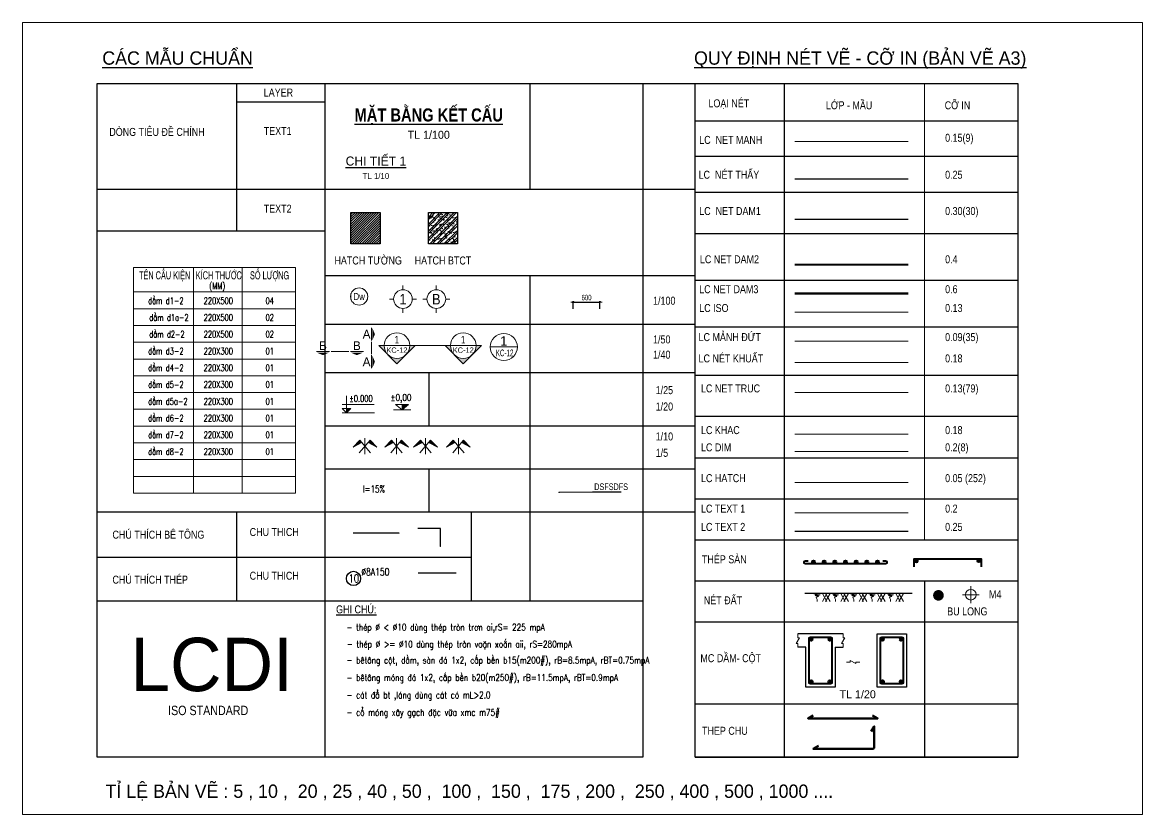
# Model space of a CAD drawing. Header units: millimetres. Extents: x 480521 to 6014615, y -961280 to 187869.
# Drawn here: x 786620 to 811820, y 170049 to 187869 of the extents above; entities that cross this region are included whole.
import ezdxf
from ezdxf.enums import TextEntityAlignment as Align

# ---------------------------------------------------------------- set-up
doc = ezdxf.new("R2010")
doc.units = ezdxf.units.MM
doc.header["$LTSCALE"] = 600
doc.header["$MEASUREMENT"] = 0
for name, pattern in [('CENTERX2', [4, 2.5, -0.5, 0.5, -0.5]), ('DASHDOT', [1, 0.5, -0.25, 0, -0.25]), ('HIDDEN', [0.375, 0.25, -0.125])]:
    doc.linetypes.add(name, pattern=pattern)
doc.layers.get('0').update_dxf_attribs({"lineweight": 0})
doc.layers.get('Defpoints').update_dxf_attribs({"lineweight": 0})
for name, color, linetype, lineweight in [('dim', 144, 'Continuous', 13), ('LC Dim', 8, 'Continuous', 18), ('LC Hatch', 252, 'Continuous', 9), ('LC Hatch @ 1 (1)', 252, 'Continuous', 9), ('LC ISO', 153, 'Continuous', 13), ('LC Khac', 4, 'Continuous', 9), ('LC MANH DUT', 35, 'HIDDEN', 5), ('LC Net dam 1', 30, 'Continuous', 30), ('LC Net dam2', 6, 'Continuous', 40), ('LC Net dam3', 1, 'Continuous', 60), ('LC Net khuat', 4, 'HIDDEN', 13), ('LC Net manh', 239, 'Continuous', 5), ('LC Net thay', 7, 'Continuous', 25), ('LC Net truc', 79, 'DASHDOT', 13), ('LC Text1', 3, 'Continuous', 20), ('LC Text2', 7, 'Continuous', 25)]:
    doc.layers.add(name, color=color, linetype=linetype, lineweight=lineweight)
doc.styles.add('arial', font='arial.ttf', dxfattribs={"width": 0.8})
doc.styles.add('Brief text', font='VHHELS.TTF')
doc.styles.add('General text 2', font='arial.ttf')
doc.styles.add('HOATBIF', font='hoatbif.shx', dxfattribs={"width": 0.65})
doc.styles.add('LC 1', font='VHAVANB.TTF')
doc.styles.add('LC 2', font='VHARIALN.TTF', dxfattribs={"width": 0.7})
doc.styles.add('LC 3', font='vnsimli.shx', dxfattribs={"width": 0.75})
doc.styles.add('LC3', font='VHARIALB.TTF', dxfattribs={"width": 0.8})
doc.styles.add('T1', font='Vnsimli.shx', dxfattribs={"width": 0.8})
doc.styles.add('T2', font='VHARIAL.TTF', dxfattribs={"width": 0.8})
doc.styles.add('text', font='hoatbif.shx', dxfattribs={"width": 0.65})
doc.styles.add('text1', font='VHHELS.TTF', dxfattribs={"width": 0.7, "height": 300})
doc.dimstyles.new('1-100(1-50)', dxfattribs={"dimscale": 50, "dimtxt": 2.5, "dimasz": 0.35, "dimexe": 0.5, "dimexo": 0, "dimgap": 0.8, "dimtad": 1, "dimdec": 0, "dimzin": 0, "dimdsep": 46, "dimtxsty": 'HOATBIF', "dimblk1": 'DOT', "dimblk2": 'DOT', "dimsah": 1, "dimcen": -1, "dimdle": 1, "dimclrd": 256, "dimclre": 256, "dimclrt": 4, "dimadec": 3, "dimazin": 2, "dimtfac": 0.333333, "dimtdec": 0, "dimtix": 1, "dimtmove": 2, "dimatfit": 3, "dimldrblk": 'DOT', "dimfxl": 1, "dimtvp": 0.833333, "dimtolj": 1, "dimtzin": 0, "dimarcsym": 0})

# ---------------------------------------------------------------- blocks, each defined once
blk = doc.blocks.new('CT')
at = {"layer": 'LC Text1', "lineweight": 15}
blk.add_hatch(color=4, dxfattribs=at).paths.add_polyline_path([(3.25, 1.6), (1.64, 1.6), (1.64, 0)])
at = {"layer": 'LC Text1', "color": 4, "lineweight": 15, "ltscale": 50}
for p, q in [((12.09, 0), (0, 0)), ((0.05, 3.14), (12, 3.14))]:
    blk.add_line(p, q, dxfattribs=at)
for points in [[(1.64, 6.43), (1.64, 0)], [(1.64, 0), (0.03, 1.6), (1.64, 1.6)], [(1.64, 0), (3.25, 1.6), (1.64, 1.6)]]:
    blk.add_lwpolyline(points, dxfattribs=at)
at = {"layer": 'LC Text1', "color": 4, "style": 'LC 3', "width": 0.75}
blk.add_attdef('CT', (1.91, 3.5), '', height=2.2, dxfattribs=at)
blk = doc.blocks.new('DXicon')
at = {"layer": 'LC Hatch', "ltscale": 50}
for points in [[(-1.15, 4.39), (-1.9, 5.26), (-4.45, 2.69)], [(4.45, 2.69), (1.9, 5.26), (1.15, 4.39)]]:
    blk.add_hatch(color=252, dxfattribs=at).paths.add_polyline_path(points)
at = {"layer": 'LC Net manh', "color": 8, "ltscale": 50}
for p, q in [((-1.9, 5.26), (-4.45, 2.69)), ((-4.45, 2.69), (-1.15, 4.39)), ((-2.13, 0.57), (1.9, 5.26)), ((2.13, 0.57), (-1.9, 5.26)), ((0, 0.04), (0, 6.04)), ((4.45, 2.69), (1.15, 4.39)), ((1.9, 5.26), (4.45, 2.69))]:
    blk.add_line(p, q, dxfattribs=at)
blk = doc.blocks.new('DOT')
at = {"layer": 'dim'}
for p, q in [((-3, 0), (3, 0)), ((-1, -1), (1, 1))]:
    blk.add_line(p, q, dxfattribs=at)
blk.add_lwpolyline([(0.5, 1), (-1, -0.5), (-0.5, -1), (1, 0.5)], close=True, dxfattribs=at)
blk = doc.blocks.new('thep tron 2')
at = {"layer": 'LC Net dam2'}
for p, q in [((-0.5, 0.5), (0.5, 0.5)), ((0.35, 0.85), (-0.35, 0.15)), ((-0.35, 0.85), (0.35, 0.15)), ((0, 1), (0, 0))]:
    blk.add_line(p, q, dxfattribs=at)
blk.add_circle((0, 0.5), 0.5, dxfattribs=at)
blk = doc.blocks.new('theptron1')
at = {"layer": 'LC Net dam3'}
for p, q in [((-0.5, 0), (0.5, 0)), ((-0.35, 0.35), (0.35, -0.35)), ((0.35, 0.35), (-0.35, -0.35)), ((0, 0.5), (0, -0.5))]:
    blk.add_line(p, q, dxfattribs=at)
blk.add_circle((0, 0), 0.5, dxfattribs=at)
blk = doc.blocks.new('mat dat')
at = {"layer": 'LC Net manh'}
for p, q in [((2, 0), (3.73, -3)), ((3.73, 0), (2, -3)), ((3.15, 0), (4.88, -3)), ((4.88, 0), (3.15, -3))]:
    blk.add_line(p, q, dxfattribs=at)
blk.add_spline([(0, 0), (-1.21, -0.12), (1.21, -0.52), (-0.75, -0.75), (0.58, -1.1), (-0.23, -1.33), (0.06, -2.19), (0, -3)], degree=3, dxfattribs=at)
blk = doc.blocks.new('bu lon')
at = {"layer": 'LC Khac', "color": 9}
for p, q in [((0.79, 0), (-0.79, 0)), ((0, -0.79), (0, 0.79))]:
    blk.add_line(p, q, dxfattribs=at)
at = {"layer": 'LC Khac', "color": 7}
blk.add_circle((0, 0), 0.5, dxfattribs=at)
blk = doc.blocks.new('TTRUC')
at = {"layer": 'LC ISO'}
for p, q in [((0, 6.95), (0, 10.13)), ((-6.95, 0), (-10.13, 0)), ((6.95, 0), (10.13, 0)), ((0, -6.95), (0, -10.13))]:
    blk.add_line(p, q, dxfattribs=at)
at = {"layer": 'LC Net manh'}
blk.add_circle((0, 0), 6.95, dxfattribs=at)
blk = doc.blocks.new('TIEUDE1')
at = {"layer": 'LC Text2', "color": 7, "style": 'LC 1'}
blk.add_attdef('TIªU§Ò', text='', height=5, dxfattribs=at).set_placement((0, 0), align=Align.BOTTOM_CENTER)
blk.add_attdef('TL', text='', height=3, dxfattribs=at).set_placement((0, -2), align=Align.TOP_CENTER)
blk = doc.blocks.new('TIEUDE2')
at = {"layer": 'LC Text2', "color": 7, "style": 'LC 1'}
blk.add_attdef('%%UTIªU§Ò', text='', height=3.5, dxfattribs=at).set_placement((0, 0), align=Align.BOTTOM_CENTER)
blk.add_attdef('TL', text='', height=2.2, dxfattribs=at).set_placement((0, -1.8), align=Align.TOP_CENTER)
blk = doc.blocks.new('*D20')
at = {"layer": 'Defpoints', "color": 0, "ltscale": 500, "transparency": 16777216}
for p in [(799612, 181576), (799012, 181424), (799612, 181424)]:
    blk.add_point(p, dxfattribs=at)
at = {"layer": 'LC Dim', "lineweight": -2, "ltscale": 500, "transparency": 16777216}
for p, q in [((799012, 181424), (799012, 181601)), ((799029, 181576), (799594, 181576)), ((799612, 181424), (799612, 181601))]:
    blk.add_line(p, q, dxfattribs=at)
at = {"layer": 'LC Dim', "lineweight": -2, "ltscale": 500, "transparency": 16777216, "xscale": 17.5, "yscale": 17.5, "zscale": 17.5, "rotation": 180}
blk.add_blockref('DOT', (799012, 181576), dxfattribs=at)
at = {"layer": 'LC Dim', "lineweight": -2, "ltscale": 500, "transparency": 16777216, "xscale": 17.5, "yscale": 17.5, "zscale": 17.5}
blk.add_blockref('DOT', (799612, 181576), dxfattribs=at)
at = {"layer": 'LC Dim', "color": 4, "ltscale": 500, "transparency": 16777216, "insert": (799312, 181679), "char_height": 125, "attachment_point": 5, "style": 'HOATBIF'}
blk.add_mtext('\\A1;600', dxfattribs=at)
blk = doc.blocks.new('_Dot')
at = {"color": 0, "linetype": 'ByBlock', "lineweight": -2}
blk.add_line((-0.5, 0), (-1, 0), dxfattribs=at)
at = {"color": 0, "linetype": 'ByBlock', "const_width": 0.5}
blk.add_lwpolyline([(-0.25, 0, 1), (0.25, 0, 1)], format="xyb", close=True, dxfattribs=at)
blk = doc.blocks.new('trich CT')
at = {"layer": 'LC ISO'}
blk.add_line((-500, 0), (500, 0), dxfattribs=at)
blk.add_circle((0, 0), 500, dxfattribs=at)
at = {"layer": 'LC Text1', "style": 'text1'}
blk.add_attdef('T', text='', height=350, dxfattribs=at).set_placement((0, 223), align=Align.MIDDLE_CENTER)
at = {"layer": 'LC Text1', "linetype": 'ByBlock', "style": 'text', "width": 0.7}
blk.add_attdef('KT', text='', height=250, dxfattribs=at).set_placement((0, -217), align=Align.MIDDLE_CENTER)
blk = doc.blocks.new('*U14')
at = {"layer": 'LC ISO'}
h = blk.add_hatch(color=256, dxfattribs=at)
h.paths.add_polyline_path([(0, -8.49), (4.24, -4.24, -0.198912), (0, -6, -0.198912), (-4.24, -4.24)])
h.paths.add_polyline_path([(8.49, 0), (6, 0, -0.198912), (4.24, -4.24)])
h.paths.add_polyline_path([(-4.24, -4.24, -0.198912), (-6, 0), (-8.49, 0)])
h = blk.add_hatch(color=256, dxfattribs=at)
h.paths.add_polyline_path([(31.08, -8.49), (35.32, -4.24, -0.198912), (31.08, -6, -0.198912), (26.84, -4.24)])
h.paths.add_polyline_path([(39.57, 0), (37.08, 0, -0.198912), (35.32, -4.24)])
h.paths.add_polyline_path([(26.84, -4.24, -0.198912), (25.08, 0), (22.59, 0)])
for p, q in [((-6, 0), (6, 0)), ((25.08, 0), (37.08, 0))]:
    blk.add_line(p, q, dxfattribs=at)
for points in [[(6, 0), (8.49, 0), (0, -8.49), (-8.49, 0), (-6, 0)], [(37.08, 0), (39.57, 0), (31.08, -8.49), (22.59, 0), (25.08, 0)]]:
    blk.add_lwpolyline(points, dxfattribs=at)
for centre in [(0, 0), (31.08, 0)]:
    blk.add_circle(centre, 6, dxfattribs=at)
at = {"layer": 'LC MANH DUT', "linetype": 'HIDDEN', "ltscale": 300}
blk.add_line((6, 0), (25.08, 0), dxfattribs=at)
at = {"layer": 'LC Text1', "style": 'Brief text', "width": 0.8, "flags": 8}
for tag, p in [('VIEW-NUMBER2', (0, 52)), ('VIEW-NUMBER1', (0, 0))]:
    blk.add_attdef(tag, text='', height=3.5, dxfattribs=at).set_placement(p, align=Align.BOTTOM_CENTER)
at = {"layer": 'LC Text1', "style": 'arial', "width": 0.8, "flags": 8}
for tag, p in [('SHEET-NUMBER2', (0, 51.13)), ('SHEET-NUMBER1', (0, -0.87))]:
    blk.add_attdef(tag, text='', height=2.5, dxfattribs=at).set_placement(p, align=Align.TOP_CENTER)
blk = doc.blocks.new('Caodo1')
at = {"layer": 'LC Text1'}
blk.add_hatch(color=256, dxfattribs=at).paths.add_polyline_path([(0, 200), (0, 0), (243, 200)])
for p, q in [((324, 0), (-324, 0)), ((0, 0), (0, 200))]:
    blk.add_line(p, q, dxfattribs=at)
blk.add_lwpolyline([(-243, 200), (243, 200), (0, 0), (0, 0)], close=True, dxfattribs=at)
at = {"layer": 'LC Text1', "style": 'T1', "width": 0.8}
blk.add_attdef('%%P0,00', text='', height=250, dxfattribs=at).set_placement((-39, 460), align=Align.MIDDLE_CENTER)
blk = doc.blocks.new('*U19')
at = {"layer": 'Defpoints'}
blk.add_lwpolyline([(0, 4.25), (-2.5, 3.44), (-4.04, 1.31), (-4.04, -1.31), (-2.5, -3.44), (0, -4.25), (2.5, -3.44), (4.04, -1.31), (4.04, 1.31), (2.5, 3.44)], close=True, dxfattribs=at)
at = {"layer": 'LC Text1', "style": 'General text 2', "width": 0.8, "flags": 8}
blk.add_attdef('SYMBOL', text='', height=3.5, dxfattribs=at).set_placement((0, 0), align=Align.MIDDLE_CENTER)
blk.add_wipeout([(0, 4.25), (-2.5, 3.44), (-4.04, 1.31), (-4.04, -1.31), (-2.5, -3.44), (0, -4.25), (2.5, -3.44), (4.04, -1.31), (4.04, 1.31), (2.5, 3.44)]).dxf.layer = 'LC Net manh'
at = {"layer": 'LC ISO'}
blk.add_circle((0, 0), 4.25, dxfattribs=at)
blk = doc.blocks.new('matcatdoc')
at = {"layer": 'LC Khac', "color": 1, "ltscale": 2}
for p, q in [((0, 485), (0, 0)), ((0, -550), (0, -1036))]:
    blk.add_line(p, q, dxfattribs=at)
for points in [[(134, 243, 0, 471, 0), (37, 243, 275, 275, 0)], [(134, -793, 0, 471, 0), (37, -793, 275, 275, 0)]]:
    blk.add_lwpolyline(points, format="xyseb", dxfattribs=at)
at = {"layer": 'LC MANH DUT', "ltscale": 200}
blk.add_line((0, -49), (0, -506), dxfattribs=at)
at = {"ltscale": 2, "style": 'LC 1'}
for p in [(-179, 243), (-179, -793)]:
    blk.add_attdef('LC', text='', height=330, dxfattribs=at).set_placement(p, align=Align.MIDDLE_CENTER)
blk = doc.blocks.new('*U18')
at = {"layer": 'LC Khac', "color": 1, "ltscale": 2}
for p, q in [((0, 0), (-485, 0)), ((1271, 0), (785, 0))]:
    blk.add_line(p, q, dxfattribs=at)
for points in [[(-243, -134, 0, 471, 0), (-243, -37, 275, 275, 0)], [(1028, -134, 0, 471, 0), (1028, -37, 275, 275, 0)]]:
    blk.add_lwpolyline(points, format="xyseb", dxfattribs=at)
at = {"layer": 'LC MANH DUT', "ltscale": 300}
blk.add_line((66, 0), (732, 0), dxfattribs=at)
at = {"ltscale": 2, "style": 'LC 1'}
for p in [(-243, 222), (1028, 222)]:
    blk.add_attdef('LC', text='', height=330, dxfattribs=at).set_placement(p, align=Align.MIDDLE_CENTER)

msp = doc.modelspace()

# ---------------------------------------------------------------- hatches: boundary and pattern name
at = {"layer": 'LC Hatch @ 1 (1)', "ltscale": 2}
h = msp.add_hatch(dxfattribs=at)
h.set_pattern_fill('ANSI31', color=256, scale=300)
h.set_pattern_definition([(45, (793997.62, 220230.932), (-26.516504, 26.516504), [])])
h.paths.add_polyline_path([(794665.844, 182885.519), (794665.844, 183591.914), (794011.874, 183591.914), (794011.874, 182885.519)])
h = msp.add_hatch(dxfattribs=at)
h.set_pattern_fill('BTCT', color=256, scale=30)
h.set_pattern_definition([(50, (794309.92, 220230.93), (215.17805, -18.8256), [22.5, -247.5]), (355, (794309.92, 220230.93), (-41.6254, 225.6576), [18, -198]), (100.4514, (794327.85, 220229.36), (173.5528, 206.8319), [19.122, -210.3426]), (46.1842, (794309.92, 220290.93), (320.1723, -49.6557), [33.75, -371.25]), (96.6356, (794336.6, 220286.8), (280.3988, 292.2354), [28.683, -315.514]), (351.1842, (794309.92, 220290.93), (280.3986, 292.2356), [27, -297]), (21, (794339.92, 220275.93), (179.0721, -120.7857), [22.5, -247.5]), (326, (794339.92, 220275.93), (72.9946, 217.545), [18, -198]), (71.4514, (794354.85, 220265.87), (252.0668, 96.7591), [19.122, -210.3426]), (37.5, (794309.92, 220230.93), (3.64796, 99.86816), [0, -195.6, 0, -201, 0, -198.75]), (7.5, (794309.92, 220230.93), (78.92086, 118.3235), [0, -114.6, 0, -191.1, 0, -75.75]), (327.5, (794243.02, 220230.93), (160.14673, -6.76646), [0, -75, 0, -234, 0, -310.5]), (317.5, (794213.02, 220230.93), (174.95585, 30.0315), [0, -97.5, 0, -155.4, 0, -220.5]), (45, (794309.92, 220230.93), (-79.5495, 79.5495), []), (45, (794362.96, 220230.93), (-79.5495, 79.5495), [])])
h.paths.add_polyline_path([(796407.784, 183591.914), (795753.814, 183591.914), (795753.814, 182885.519), (796407.784, 182885.519)])

# ---------------------------------------------------------------- linework, layer by layer
at = {"layer": 'Defpoints', "ltscale": 0.2}
msp.add_lwpolyline([(786620.392, 187869.194), (811820.392, 187869.194), (811820.392, 170049.194), (786620.392, 170049.194)], close=True, dxfattribs=at)
at = {"layer": 'LC Dim', "ltscale": 0.5}
msp.add_line((803993.566, 178215.454), (806544.815, 178215.454), dxfattribs=at)
at = {"layer": 'LC Hatch'}
for p, q in [((806913.784, 186498.445), (806913.784, 176227.877)), ((803993.566, 177522.565), (806544.815, 177522.565))]:
    msp.add_line(p, q, dxfattribs=at)
at = {"layer": 'LC Hatch', "const_width": 120}
for points in [[(807167.987, 174981.135, -0.414213562), (807227.987, 175041.135)], [(807167.987, 174981.135, 0.414213562), (807227.987, 174921.135)], [(807287.987, 174980.34, 0.414213562), (807227.987, 175040.34)], [(807287.987, 174981.135, -0.414213562), (807227.987, 174921.135)]]:
    msp.add_lwpolyline(points, format="xyb", dxfattribs=at)
at = {"layer": 'LC ISO', "ltscale": 0.5}
msp.add_line((803993.566, 181349.971), (806544.815, 181349.971), dxfattribs=at)
at = {"layer": 'LC Khac', "ltscale": 0.5}
msp.add_line((803993.566, 178603.769), (806544.815, 178603.769), dxfattribs=at)
at = {"layer": 'LC MANH DUT', "ltscale": 300}
msp.add_line((803993.566, 180696.043), (806544.815, 180696.043), dxfattribs=at)
at = {"layer": 'LC Net dam 1'}
msp.add_line((803993.566, 183446.676), (806544.815, 183446.676), dxfattribs=at)
at = {"layer": 'LC Net dam2', "ltscale": 5}
msp.add_line((806544.815, 182414.532), (803993.566, 182414.532), dxfattribs=at)
at = {"layer": 'LC Net dam2'}
msp.add_lwpolyline([(805975.79, 175759.693), (806035.79, 175759.693, -0.414213562), (806069.886, 175725.597), (806069.886, 175721.788, -0.414213562), (806035.79, 175687.692), (805137.45, 175687.711), (804239.11, 175687.692, -0.414213562), (804205.014, 175721.788), (804205.014, 175725.597, -0.414213562), (804239.11, 175759.693), (804299.11, 175759.693)], format="xyb", dxfattribs=at)
msp.add_lwpolyline([(806685.196, 175625.327), (806685.196, 175805.327), (808185.196, 175805.327), (808185.196, 175625.327)], dxfattribs=at)
for points in [[(804319.192, 173018.787), (804319.192, 174008.787, -0.414213562), (804349.192, 174038.787), (804799.192, 174038.787, -0.414213562), (804829.192, 174008.787), (804829.192, 173018.787, -0.414213562), (804799.192, 172988.787), (804349.192, 172988.787, -0.414213562)], [(805922.521, 173018.787), (805922.521, 174008.787, -0.414213562), (805952.521, 174038.787), (806402.521, 174038.787, -0.414213562), (806432.521, 174008.787), (806432.521, 173018.787, -0.414213562), (806402.521, 172988.787), (805952.521, 172988.787, -0.414213562)]]:
    msp.add_lwpolyline(points, format="xyb", close=True, dxfattribs=at)
at = {"layer": 'LC Net dam3', "ltscale": 0.5}
msp.add_line((803993.566, 181773.114), (806544.815, 181773.114), dxfattribs=at)
at = {"layer": 'LC Net dam3', "ltscale": 5}
msp.add_lwpolyline([(804411.68, 172280.412), (804294.766, 172212.912), (805863.78, 172212.912), (805746.867, 172280.412)], dxfattribs=at)
at = {"layer": 'LC Net dam3'}
msp.add_lwpolyline([(805714.87, 171917.364), (805782.37, 172034.278), (805782.37, 171555.213, -0.414213562), (805752.37, 171525.213), (804409.852, 171525.213), (804526.765, 171592.713)], format="xyb", dxfattribs=at)
at = {"layer": 'LC Net khuat', "ltscale": 300}
msp.add_line((803993.566, 180216.631), (806544.815, 180216.631), dxfattribs=at)
at = {"layer": 'LC Net manh'}
msp.add_line((803993.566, 185187.122), (806544.815, 185187.122), dxfattribs=at)
for points in [[(804064.192, 173813.787), (804064.192, 173899.707), (804029.658, 173899.707), (804098.727, 174027.867), (804064.192, 174027.867), (804064.192, 174113.787)], [(805084.192, 173813.787), (805084.192, 173899.707), (805049.658, 173899.707), (805118.727, 174027.867), (805084.192, 174027.867), (805084.192, 174113.787)], [(805156.445, 173480.329), (805242.364, 173480.329), (805242.364, 173514.863), (805370.525, 173445.794), (805370.525, 173480.329), (805456.445, 173480.329)]]:
    msp.add_lwpolyline(points, dxfattribs=at)
at = {"layer": 'LC Net thay'}
for p, q in [((791434.436, 186498.445), (791434.436, 183181.198)), ((793422.536, 186498.445), (793422.536, 171338.238)), ((798036.665, 186498.445), (798036.665, 184120.855)), ((800575.529, 186498.445), (801758.264, 186498.445)), ((803755.942, 186498.445), (803755.942, 171338.238)), ((793422.536, 186072.237), (791434.436, 186072.237)), ((801758.264, 185657.656), (809016.393, 185657.656)), ((801758.264, 184863.728), (809016.393, 184863.728)), ((803993.566, 184347.715), (806544.815, 184347.715)), ((788303.371, 184120.855), (798036.665, 184120.855)), ((788303.371, 184120.855), (801758.264, 184120.855)), ((801758.264, 184050.348), (809016.393, 184050.348)), ((788303.371, 183181.198), (793422.536, 183181.198)), ((801758.264, 183123.283), (809016.393, 183123.283)), ((793422.536, 182172.417), (801758.264, 182172.417)), ((798036.665, 182172.417), (798036.665, 174860.682)), ((801758.264, 182073.673), (809016.393, 182073.673)), ((793422.536, 181081.978), (801758.264, 181081.978)), ((801758.264, 181024.063), (809016.393, 181024.063)), ((793422.536, 179991.539), (801758.264, 179991.539)), ((795767.05, 179991.539), (795767.05, 178796.643)), ((801758.264, 179933.625), (809016.393, 179933.625)), ((801758.264, 179011.01), (809016.393, 179011.01)), ((793422.536, 178796.643), (801758.264, 178796.643)), ((801758.264, 178073.107), (809016.393, 178073.107)), ((793422.536, 177824.637), (798036.665, 177824.637)), ((793422.536, 177824.637), (801758.264, 177824.637)), ((795767.05, 177824.637), (795767.05, 176858.004)), ((801758.264, 177150.492), (809016.393, 177150.492)), ((788303.371, 176858.004), (801758.264, 176858.004)), ((791434.436, 176858.004), (791434.436, 174860.682)), ((796723.15, 174860.682), (796723.15, 176858.004)), ((803993.566, 176426.159), (806544.815, 176426.159)), ((801758.264, 176227.877), (809016.393, 176227.877)), ((788303.371, 175843.369), (796723.15, 175843.369)), ((801758.264, 175305.262), (809016.393, 175305.262)), ((806913.784, 175305.262), (806913.784, 171338.238)), ((806634.381, 175021.445), (804222.385, 175021.445)), ((788303.371, 174860.682), (800575.529, 174860.682)), ((788303.371, 174860.682), (800575.529, 174860.682)), ((801758.264, 174382.647), (809016.393, 174382.647)), ((805084.192, 174113.787), (804064.192, 174113.787)), ((804244.192, 173813.787), (804064.192, 173813.787)), ((804904.192, 173813.787), (805084.192, 173813.787)), ((801758.264, 172537.416), (809016.393, 172537.416)), ((801758.264, 171338.238), (809016.393, 171338.238))]:
    msp.add_line(p, q, dxfattribs=at)
for points in [[(788303.371, 186498.445), (800575.529, 186498.445), (800575.529, 171338.238), (788303.371, 171338.238)], [(801758.264, 186498.445), (809016.393, 186498.445), (809016.393, 171338.238), (801758.264, 171338.238)], [(805847.521, 174113.787), (806507.521, 174113.787), (806507.521, 172913.787), (805847.521, 172913.787)]]:
    msp.add_lwpolyline(points, close=True, dxfattribs=at)
msp.add_lwpolyline([(804904.192, 173813.787), (804904.192, 172913.787), (804244.192, 172913.787), (804244.192, 173813.787)], dxfattribs=at)
at = {"layer": 'LC Net truc', "linetype": 'CENTERX2', "ltscale": 200}
msp.add_line((803993.566, 179541.672), (806544.815, 179541.672), dxfattribs=at)
at = {"layer": 'LC Text1'}
msp.add_line((803993.566, 176837.667), (806544.815, 176837.667), dxfattribs=at)
at = {"layer": 'LC Text2', "ltscale": 2}
for points in [[(794011.874, 183591.914), (794665.844, 183591.914), (794665.844, 182885.519), (794011.874, 182885.519)], [(795753.814, 183591.914), (796407.784, 183591.914), (796407.784, 182885.519), (795753.814, 182885.519)]]:
    msp.add_lwpolyline(points, close=True, dxfattribs=at)
at = {"layer": 'LC Text2', "ltscale": 100}
msp.add_circle((794068.144, 175360.782), 160.519, dxfattribs=at)

# ---------------------------------------------------------------- block references
ref = msp.add_blockref('matcatdoc', (794470.311, 180710.575), dxfattribs=dict(xscale=0.5999999999992269, yscale=0.5999999999992269, zscale=0.5999999999992269))
ref.add_attrib('LC', 'A', dxfattribs={"ltscale": 2, "height": 198, "style": 'LC 1'}).set_placement((794363.182, 180234.861), align=Align.MIDDLE_CENTER)
ref.add_attrib('LC', 'A', dxfattribs={"ltscale": 2, "height": 198, "style": 'LC 1'}).set_placement((794363.182, 180856.214), align=Align.MIDDLE_CENTER)
ref = msp.add_blockref('*U18', (793527.558, 180464.773), dxfattribs=dict(xscale=0.5999999999992269, yscale=0.5999999999992269, zscale=0.5999999999992269))
ref.add_attrib('LC', 'B', dxfattribs={"ltscale": 2, "height": 198, "style": 'LC 1'}).set_placement((794144.328, 180598.096), align=Align.MIDDLE_CENTER)
ref.add_attrib('LC', 'B', dxfattribs={"ltscale": 2, "height": 198, "style": 'LC 1'}).set_placement((793381.919, 180598.096), align=Align.MIDDLE_CENTER)
at = {"layer": 'LC Dim'}
for p, xscale, yscale, zscale in [((804367.192, 173990.787), 60.00000000001987, 60.00000000001987, 60.00000000001987), ((804781.192, 173990.787), -60.00000000001987, 59.99999999997157, 59.99999999993702), ((805970.521, 173990.787), 60.00000000001987, 60.00000000001987, 60.00000000001987), ((806384.521, 173990.787), -60.00000000001987, 59.99999999997157, 59.99999999993702)]:
    msp.add_blockref('theptron1', p, dxfattribs=dict(at, xscale=xscale, yscale=yscale, zscale=zscale))
at = {"layer": 'LC Dim', "rotation": 180}
for p, xscale, yscale, zscale in [((804367.192, 173036.787), -60.00000000001987, 59.99999999997157, 59.99999999993702), ((804781.192, 173036.787), 60.00000000001987, 60.00000000001987, 60.00000000001987), ((805970.521, 173036.787), -60.00000000001987, 59.99999999997157, 59.99999999993702), ((806384.521, 173036.787), 60.00000000001987, 60.00000000001987, 60.00000000001987)]:
    msp.add_blockref('theptron1', p, dxfattribs=dict(at, xscale=xscale, yscale=yscale, zscale=zscale))
at = {"layer": 'LC Hatch', "xscale": 60.00000000001987, "yscale": 60.00000000001987, "zscale": 60.00000000001987}
for p in [(794326.165, 178153.763), (795036.919, 178153.763), (795688.183, 178153.763), (796428.445, 178153.763)]:
    msp.add_blockref('DXicon', p, dxfattribs=at)
at = {"layer": 'LC ISO', "xscale": 30.2353258805527, "yscale": 30.2353258805527, "zscale": 30.2353258805527}
for p in [(795181.991, 181645.533), (795932.148, 181645.533)]:
    msp.add_blockref('TTRUC', p, dxfattribs=at)
at = {"layer": 'LC ISO'}
ref = msp.add_blockref('*U14', (795045.622, 180599.573), dxfattribs=dict(at, xscale=47.99999999993815, yscale=47.99999999993815, zscale=47.99999999993815))
ref.add_attrib('VIEW-NUMBER1', '1', dxfattribs={"layer": 'LC Text1', "height": 168, "style": 'Brief text', "width": 0.8}).set_placement((795045.622, 180599.573), align=Align.BOTTOM_CENTER)
ref.add_attrib('SHEET-NUMBER1', 'KC-12', dxfattribs={"layer": 'LC Text1', "height": 120, "style": 'arial', "width": 0.8}).set_placement((795045.622, 180557.641), align=Align.TOP_CENTER)
ref.add_attrib('VIEW-NUMBER2', '1', dxfattribs={"layer": 'LC Text1', "height": 168, "style": 'Brief text', "width": 0.8}).set_placement((796537.461, 180599.573), align=Align.BOTTOM_CENTER)
ref.add_attrib('SHEET-NUMBER2', 'KC-12', dxfattribs={"layer": 'LC Text1', "height": 120, "style": 'arial', "width": 0.8}).set_placement((796537.461, 180557.641), align=Align.TOP_CENTER)
ref = msp.add_blockref('trich CT', (797448.979, 180567.632), dxfattribs=dict(at, xscale=0.6109714285708375, yscale=0.6109714285708375, zscale=0.6109714285708375))
ref.add_attrib('T', '1', dxfattribs={"layer": 'LC Text2', "height": 213.84, "style": 'text1'}).set_placement((797448.979, 180703.665), align=Align.MIDDLE_CENTER)
ref.add_attrib('KT', ' KC-12', dxfattribs={"layer": 'LC Text2', "linetype": 'ByBlock', "height": 152.7429, "style": 'text', "width": 0.55}).set_placement((797448.979, 180434.844), align=Align.MIDDLE_CENTER)
at = {"layer": 'LC Khac'}
for name, p, xscale, yscale, zscale in [('bu lon', (807955.578, 174995.33), 239.999999999477, 239.999999999477, 239.999999999477), ('mat dat', (804495.747, 175021.445), 60.00000000001987, 60.00000000001987, 60.00000000001987), ('mat dat', (804908.414, 175021.445), 60.00000000001987, 60.00000000001987, 60.00000000001987), ('mat dat', (805321.081, 175021.445), 60.00000000001987, 60.00000000001987, 60.00000000001987), ('mat dat', (805733.748, 175021.445), 60.00000000001987, 60.00000000001987, 60.00000000001987), ('mat dat', (806146.416, 175021.445), 60.00000000001987, 60.00000000001987, 60.00000000001987)]:
    msp.add_blockref(name, p, dxfattribs=dict(at, xscale=xscale, yscale=yscale, zscale=zscale))
at = {"layer": 'LC Net dam2', "xscale": 60.00000000001987, "yscale": 60.00000000001987, "zscale": 60.00000000001987}
for p in [(804416.09, 175705.697), (804656.09, 175705.697), (804896.09, 175705.697), (805136.09, 175705.697), (805376.09, 175705.697), (805616.09, 175705.697), (805856.09, 175705.697)]:
    msp.add_blockref('thep tron 2', p, dxfattribs=at)
at = {"layer": 'LC Net dam2', "rotation": 180}
for p, xscale, yscale, zscale in [((806733.196, 175787.327), -60.00000000001987, 59.99999999997157, 59.99999999993702), ((808137.196, 175787.327), 60.00000000001987, 60.00000000001987, 60.00000000001987)]:
    msp.add_blockref('thep tron 2', p, dxfattribs=dict(at, xscale=xscale, yscale=yscale, zscale=zscale))
at = {"layer": 'LC Text1'}
ref = msp.add_blockref('CT', (793813.674, 179085.507), dxfattribs=dict(at, xscale=60.00000000001987, yscale=60.00000000001987, zscale=60.00000000001987))
ref.add_attrib('CT', '%%P0.000', (793971.996, 179333.957), dxfattribs={"color": 3, "height": 148.8095, "style": 'LC 3', "width": 0.7})
ref = msp.add_blockref('Caodo1', (795160.53, 179156.153), dxfattribs=dict(at, xscale=0.5999999999992269, yscale=0.5999999999992269, zscale=0.5999999999992269))
ref.add_attrib('%%P0,00', '%%p0,00', dxfattribs={"layer": 'LC Text2', "height": 150, "style": 'T1', "width": 0.8}).set_placement((795137.103, 179431.857), align=Align.MIDDLE_CENTER)
at = {"layer": 'LC Text2'}
ref = msp.add_blockref('TIEUDE1', (795761.368, 185551.199), dxfattribs=dict(at, xscale=60.00000000003865, yscale=60.00000000003865, zscale=60.00000000003865))
ref.add_attrib('TIªU§Ò', '%%UmÆt b»ng kÕt cÊu', dxfattribs={"color": 7, "height": 295.46488, "style": 'LC3', "width": 0.8}).set_placement((795761.368, 185551.199), align=Align.BOTTOM_CENTER)
ref.add_attrib('TL', 'TL 1/100', dxfattribs={"color": 7, "height": 180, "style": 'LC 1'}).set_placement((795761.368, 185431.199), align=Align.TOP_CENTER)
ref = msp.add_blockref('TIEUDE2', (794573.195, 184587.46), dxfattribs=dict(at, xscale=60.00000000003865, yscale=60.00000000003865, zscale=60.00000000003865))
ref.add_attrib('%%UTIªU§Ò', '%%Uchi tiÕt 1', dxfattribs={"color": 7, "height": 203.76888, "style": 'LC 1'}).set_placement((794573.195, 184587.46), align=Align.BOTTOM_CENTER)
ref.add_attrib('TL', 'TL 1/10', dxfattribs={"color": 7, "height": 132, "style": 'LC 1'}).set_placement((794573.195, 184479.46), align=Align.TOP_CENTER)

# ---------------------------------------------------------------- texts
at = {"layer": 'LC Dim', "color": 4, "ltscale": 2, "insert": (799484.309, 177346.95), "char_height": 150, "attachment_point": 7, "style": 'HOATBIF'}
msp.add_mtext('DSFSDFS', dxfattribs=at)
at = {"layer": 'LC Text1', "ltscale": 0.2, "style": 'LC 1', "width": 0.9}
for s, p in [('1', (795181.991, 181452.933)), ('B', (795932.148, 181452.933))]:
    msp.add_text(s, height=236.742, dxfattribs=at).set_placement(p, align=Align.BOTTOM_CENTER)
at = {"layer": 'LC Text1', "color": 3, "style": 'LC 3', "width": 0.8}
for s, p in [('- thÐp %%C < %%C10 dïng thÐp trßn tr¬n ai,rS= 225 mpA', (793912.516, 174187.807)), ('- thÐp %%C >= %%C10 dïng thÐp trßn voÆn xo¾n aii, rS=280mpA', (793918.596, 173809.027)), ('- bªt«ng cét, dÇm, sµn ®¸ 1x2, cÊp bÒn b15(m200#), rB=8.5mpA, rBT=0.75mpA', (793911.304, 173447.994)), ('- bªt«ng mãng ®¸ 1x2, cÊp bÒn b20(m250#), rB=11.5mpA, rBT=0.9mpA', (793911.304, 173056.064)), ('- c¸t ®æ bt ,l¸ng dïng c¸t cã mL>2.0', (793911.304, 172664.134)), ('- cæ mãng x©y g¹ch ®Æc v÷a xmc m75#', (793911.304, 172272.205))]:
    msp.add_text(s, height=150, dxfattribs=at).set_placement(p)
at = {"layer": 'LC Text2', "lineweight": -2}
for s, height, style, p in [('%%uc¸c mÉu chuÈn', 300, 'LC 1', (788417.198, 186917.655)), ('%%Uquy ®Þnh nÐt vÏ - cì in (b¶n vÏ A3)', 300, 'LC 1', (801729.141, 186917.655)), ('tl 1/20', 180, 'LC 1', (805003.078, 172665.754)), ('iso standard', 210, 'LC 2', (789897.532, 172287.228)), ('tØ lÖ b¶n vÏ : 5 , 10 ,  20 , 25 , 40 , 50 ,  100 ,  150 ,  175 , 200 ,  250 , 400 , 500 , 1000 ....', 300, 'LC 1', (788489.254, 170425.592))]:
    msp.add_text(s, height=height, dxfattribs=dict(at, style=style)).set_placement(p)
at = {"layer": 'LC Text2', "style": 'T2', "width": 0.8}
for s, p in [('layer', (792049.446, 186200.771)), ('lo¹i nÐt', (802053.885, 185959.484)), ('Líp - mÇu', (804696.024, 185914.52)), ('cì in', (807368.896, 185914.52)), ('dßng tiªu ®Ò chÝnh', (788575.181, 185315.471)), ('text1', (792049.446, 185335.871)), ('LC  Net manh', (801846.494, 185136.526)), ('0.15(9)', (807377.942, 185183.871)), ('LC  nÐt thÊy', (801832.658, 184352.379)), ('0.25 ', (807377.942, 184352.379)), ('text2', (792049.446, 183588.837)), ('LC  Net dam1', (801846.494, 183536.064)), ('0.30(30)', (807377.942, 183536.064)), ('HATCH T¦êNG', (793640.082, 182423.386)), ('HATCH BTCT', (795444.906, 182423.386)), ('LC Net dam2', (801861.098, 182450.41)), ('0.4', (807377.942, 182450.41)), ('LC Net dam3', (801846.268, 181777.777)), ('0.6', (807377.942, 181777.777)), ('1/100', (800807.824, 181518.76)), ('LC iso', (801846.268, 181354.634)), ('0.13', (807377.942, 181354.634)), ('1/50', (800807.824, 180648.478)), ('LC m¶nh ®øt', (801831.439, 180700.706)), ('0.09(35)', (807377.942, 180700.706)), ('1/40', (800807.824, 180304.702)), ('LC nÐt khuÊt', (801831.439, 180221.295)), ('0.18', (807377.942, 180221.295)), ('1/25', (800866.477, 179507.257)), ('LC Net truc', (801886.063, 179546.336)), ('0.13(79)', (807377.942, 179546.336)), ('1/20', (800866.477, 179138.831)), ('LC khac', (801886.063, 178608.433)), ('0.18', (807377.942, 178608.433)), ('1/10', (800866.477, 178465.302)), ('1/5', (800866.477, 178096.876)), ('LC dim', (801886.063, 178220.117)), ('0.2(8)', (807377.942, 178220.117)), ('LC Hatch', (801886.063, 177527.229)), ('0.05 (252)', (807377.942, 177527.229)), ('LC text 1', (801886.063, 176842.33)), ('0.2', (807377.942, 176842.33)), ('chó thÝch bª t«ng', (788646.581, 176255.98)), ('chu thich', (791733.246, 176315.098)), ('LC text 2', (801886.063, 176430.823)), ('0.25', (807377.942, 176430.823)), ('thÐp sµn', (801907.474, 175702.265)), ('chó thÝch thÐp', (788646.581, 175243.511)), ('chu thich', (791733.246, 175332.411)), ('nÐt ®Êt', (801949.292, 174779.65)), ('m4', (808365.403, 174914.037)), ('%%Ughi chó:', (793677.72, 174575.455)), ('bu long', (807425.442, 174530.631)), ('mc dÇm- cét', (801873.399, 173477.665)), ('thep chu', (801908.912, 171844.283))]:
    msp.add_text(s, height=180, dxfattribs=at).set_placement(p)
at = {"layer": 'LC Text2', "ltscale": 100, "style": 'LC 3', "width": 0.75}
msp.add_text('10', height=183.3333, dxfattribs=at).set_placement((794077.203, 175360.782), align=Align.MIDDLE_CENTER)
at = {"layer": 'LC Text2', "linetype": 'ByBlock', "style": 'LC 3', "width": 0.75}
msp.add_text('%%C8A150', height=166.6667, dxfattribs=at).set_placement((794244.117, 175427.3))
at = {"layer": 'LC Text2', "lineweight": -2, "style": 'LC 1'}
msp.add_text('LCDI', height=1200, dxfattribs=at).set_placement((790876.72, 173426.421), align=Align.MIDDLE)

# ---------------------------------------------------------------- dimensions: what is measured, and where the dimension line sits
at = {"layer": 'LC Dim', "ltscale": 500}
dim = msp.add_linear_dim(base=(799611.999, 181576.113), p1=(799011.999, 181424.22), p2=(799611.999, 181424.22), dimstyle='1-100(1-50)', dxfattribs=at)
dim.commit()
dim.dimension.update_dxf_attribs({"geometry": '*D20', "text_midpoint": (799311.999, 181678.613)})

# ---------------------------------------------------------------- leaders
at = {"layer": 'LC Dim', "ltscale": 2, "annotation_type": 0, "has_hookline": 1, "hookline_direction": 0, "text_width": 608.214}
msp.add_leader([(798685.705, 177298.95), (799444.309, 177306.95)], dimstyle='1-100(1-50)', dxfattribs=at)
at = {"layer": 'LC Dim', "ltscale": 2}
for points in [[(796028.001, 176076.697), (796028.001, 176481.768), (795515.457, 176481.768)], [(795097.072, 176378.131), (794064.204, 176378.131)], [(796376.346, 175480.58), (795593.002, 175480.58), (795520.125, 175480.58)]]:
    msp.add_leader(points, dimstyle='1-100(1-50)', dxfattribs=at)

# ---------------------------------------------------------------- next in the draw order: block references
at = {"layer": 'LC Net manh'}
ref = msp.add_blockref('*U19', (794196.11, 181703.199), dxfattribs=dict(at, xscale=45.74117647051717, yscale=45.74117647051717, zscale=45.74117647051717))
ref.add_attrib('SYMBOL', 'Dw', dxfattribs={"layer": 'LC Text1', "height": 160.0941, "style": 'General text 2', "width": 0.8}).set_placement((794196.11, 181703.199), align=Align.MIDDLE_CENTER)

# ---------------------------------------------------------------- next in the draw order: wipeouts: each hides what was drawn before it
at = {"ltscale": 500}
for points, layer in [([(794170.858, 177228.382), (794170.858, 177500.945), (794850.968, 177500.945), (794850.968, 177579.593), (795020.491, 177364.664), (794850.968, 177149.734), (794850.968, 177228.382)], 'LC Hatch'), ([(789118.361, 182358.958), (792763.016, 182358.958), (792763.016, 177279.609), (789118.361, 177279.609)], 'LC Net truc')]:
    msp.add_wipeout(points, dxfattribs=at).dxf.layer = layer

# ---------------------------------------------------------------- next in the draw order: linework, layer by layer
at = {"layer": 'LC MANH DUT', "ltscale": 500}
for points in [[(789118.361, 182358.958), (790467.901, 182358.958), (790467.901, 181806.43), (789118.361, 181806.43)], [(790467.901, 182358.958), (791566.93, 182358.958), (791566.93, 181806.43), (790467.901, 181806.43)], [(791566.93, 182358.958), (792763.016, 182358.958), (792763.016, 181806.43), (791566.93, 181806.43)], [(789118.361, 181806.43), (790467.901, 181806.43), (790467.901, 181429.195), (789118.361, 181429.195)], [(790467.901, 181806.43), (791566.93, 181806.43), (791566.93, 181429.195), (790467.901, 181429.195)], [(791566.93, 181806.43), (792763.016, 181806.43), (792763.016, 181429.195), (791566.93, 181429.195)], [(789118.361, 181429.195), (790467.901, 181429.195), (790467.901, 181051.96), (789118.361, 181051.96)], [(790467.901, 181429.195), (791566.93, 181429.195), (791566.93, 181051.96), (790467.901, 181051.96)], [(791566.93, 181429.195), (792763.016, 181429.195), (792763.016, 181051.96), (791566.93, 181051.96)], [(789118.361, 181051.96), (790467.901, 181051.96), (790467.901, 180674.725), (789118.361, 180674.725)], [(790467.901, 181051.96), (791566.93, 181051.96), (791566.93, 180674.725), (790467.901, 180674.725)], [(791566.93, 181051.96), (792763.016, 181051.96), (792763.016, 180674.725), (791566.93, 180674.725)], [(789118.361, 180674.725), (790467.901, 180674.725), (790467.901, 180297.49), (789118.361, 180297.49)], [(790467.901, 180674.725), (791566.93, 180674.725), (791566.93, 180297.49), (790467.901, 180297.49)], [(791566.93, 180674.725), (792763.016, 180674.725), (792763.016, 180297.49), (791566.93, 180297.49)], [(789118.361, 180297.49), (790467.901, 180297.49), (790467.901, 179920.255), (789118.361, 179920.255)], [(790467.901, 180297.49), (791566.93, 180297.49), (791566.93, 179920.255), (790467.901, 179920.255)], [(791566.93, 180297.49), (792763.016, 180297.49), (792763.016, 179920.255), (791566.93, 179920.255)], [(789118.361, 179920.255), (790467.901, 179920.255), (790467.901, 179543.019), (789118.361, 179543.019)], [(790467.901, 179920.255), (791566.93, 179920.255), (791566.93, 179543.019), (790467.901, 179543.019)], [(791566.93, 179920.255), (792763.016, 179920.255), (792763.016, 179543.019), (791566.93, 179543.019)], [(789118.361, 179543.019), (790467.901, 179543.019), (790467.901, 179165.784), (789118.361, 179165.784)], [(790467.901, 179543.019), (791566.93, 179543.019), (791566.93, 179165.784), (790467.901, 179165.784)], [(791566.93, 179543.019), (792763.016, 179543.019), (792763.016, 179165.784), (791566.93, 179165.784)], [(789118.361, 179165.784), (790467.901, 179165.784), (790467.901, 178788.549), (789118.361, 178788.549)], [(790467.901, 179165.784), (791566.93, 179165.784), (791566.93, 178788.549), (790467.901, 178788.549)], [(791566.93, 179165.784), (792763.016, 179165.784), (792763.016, 178788.549), (791566.93, 178788.549)], [(789118.361, 178788.549), (790467.901, 178788.549), (790467.901, 178411.314), (789118.361, 178411.314)], [(790467.901, 178788.549), (791566.93, 178788.549), (791566.93, 178411.314), (790467.901, 178411.314)], [(791566.93, 178788.549), (792763.016, 178788.549), (792763.016, 178411.314), (791566.93, 178411.314)], [(789118.361, 178411.314), (790467.901, 178411.314), (790467.901, 178034.079), (789118.361, 178034.079)], [(790467.901, 178411.314), (791566.93, 178411.314), (791566.93, 178034.079), (790467.901, 178034.079)], [(791566.93, 178411.314), (792763.016, 178411.314), (792763.016, 178034.079), (791566.93, 178034.079)], [(789118.361, 178034.079), (790467.901, 178034.079), (790467.901, 177656.844), (789118.361, 177656.844)], [(790467.901, 178034.079), (791566.93, 178034.079), (791566.93, 177656.844), (790467.901, 177656.844)], [(791566.93, 178034.079), (792763.016, 178034.079), (792763.016, 177656.844), (791566.93, 177656.844)], [(789118.361, 177656.844), (790467.901, 177656.844), (790467.901, 177279.609), (789118.361, 177279.609)], [(790467.901, 177656.844), (791566.93, 177656.844), (791566.93, 177279.609), (790467.901, 177279.609)], [(791566.93, 177656.844), (792763.016, 177656.844), (792763.016, 177279.609), (791566.93, 177279.609)]]:
    msp.add_lwpolyline(points, close=True, dxfattribs=at)

# ---------------------------------------------------------------- next in the draw order: texts
at = {"layer": 'LC Text1', "color": 3, "style": 'LC 3', "width": 0.7}
for s, p in [('(MM)', (790824.365, 181866.139)), ('dÇm d1-2', (789450.026, 181533.688)), ('220X500', (790698.669, 181533.688)), ('04', (792089.46, 181533.688)), ('dÇm d1a-2', (789474.466, 181156.453)), ('220X500', (790698.669, 181156.453)), ('02', (792089.46, 181156.453)), ('dÇm d2-2', (789474.466, 180779.218)), ('220X500', (790698.669, 180779.218)), ('02', (792089.46, 180779.218)), ('dÇm d3-2', (789450.026, 180401.983)), ('220X300', (790698.669, 180401.983)), ('01', (792089.46, 180401.983)), ('dÇm d4-2', (789450.026, 180024.747)), ('220X300', (790698.669, 180024.747)), ('01', (792089.46, 180024.747)), ('dÇm d5-2', (789450.026, 179647.512)), ('220X300', (790698.669, 179647.512)), ('01', (792089.46, 179647.512)), ('dÇm d5a-2', (789450.026, 179270.277)), ('220X300', (790698.669, 179270.277)), ('01', (792089.46, 179270.277)), ('dÇm d6-2', (789450.026, 178893.042)), ('220X300', (790698.669, 178893.042)), ('01', (792089.46, 178893.042)), ('dÇm d7-2', (789450.026, 178515.807)), ('220X300', (790698.669, 178515.807)), ('01', (792089.46, 178515.807)), ('dÇm d8-2', (789450.026, 178138.572)), ('220X300', (790698.669, 178138.572)), ('01', (792089.46, 178138.572))]:
    msp.add_text(s, height=148.8095, dxfattribs=at).set_placement(p)
at = {"layer": 'LC Text1', "style": 'LC 3', "width": 0.75}
msp.add_text(' I=15%%%', height=157.2953, dxfattribs=at).set_placement((794199.865, 177293.882))
at = {"layer": 'LC Text2', "lineweight": -2, "style": 'LC 2', "width": 0.8}
for s, p in [('tªn cÊu kiÖn', (789243.675, 182090.185)), ('kÝch th\xadíc', (790520.697, 182090.185)), ('sè l\xadîng', (791740.419, 182090.185))]:
    msp.add_text(s, height=180, dxfattribs=at).set_placement(p)

doc.saveas('drawing.dxf')
